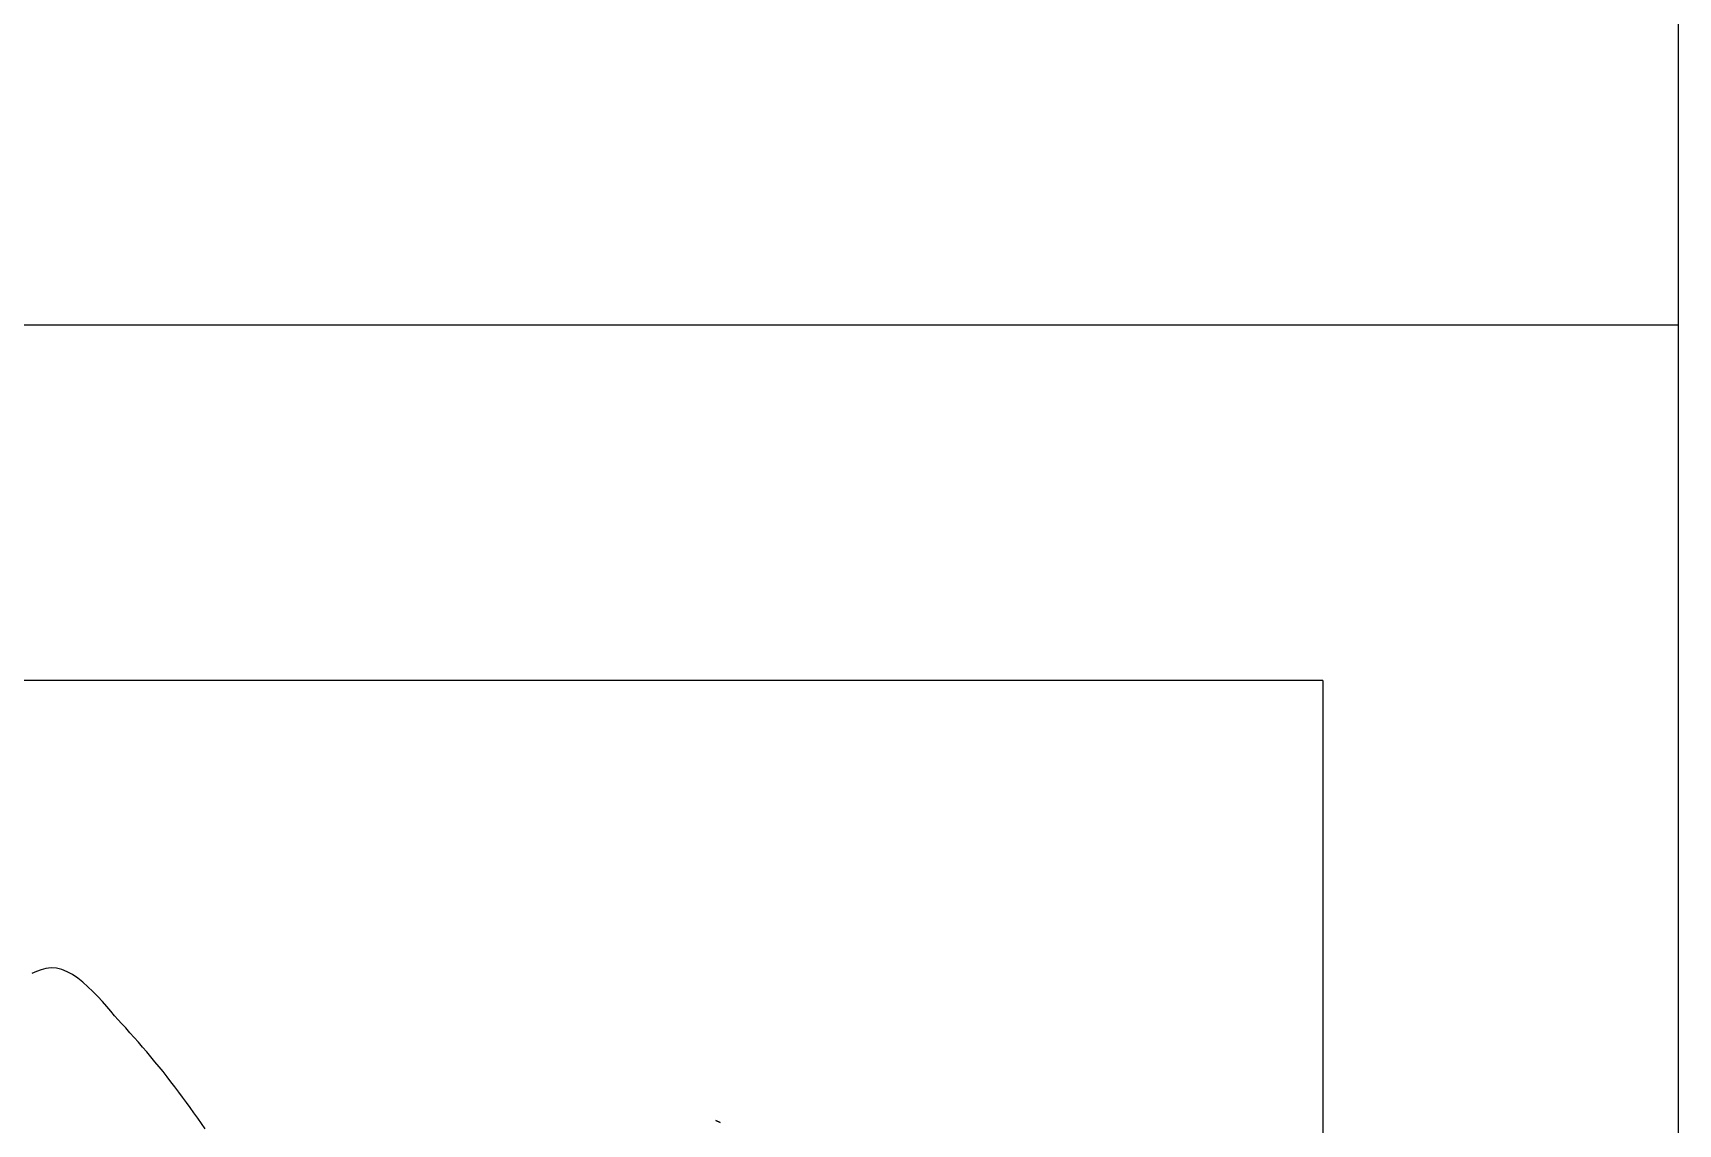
# Model space of a CAD drawing. Header units: millimetres. Extents: x 56222 to 3066687, y -650199 to -121287.
# Drawn here: x 141922.879 to 141927.51, y -185288.003 to -185284.932 of the extents above; entities that cross this region are included whole.
import ezdxf

# ---------------------------------------------------------------- set-up
doc = ezdxf.new("R2010")
doc.units = ezdxf.units.MM
doc.header["$MEASUREMENT"] = 0
doc.layers.add('$TD_AUDIT_GENERATED_(A0BDF17)', color=32, linetype='Continuous', lineweight=30)

msp = doc.modelspace()

# ---------------------------------------------------------------- linework, layer by layer
at = {"layer": '$TD_AUDIT_GENERATED_(A0BDF17)', "linetype": 'Continuous', "lineweight": 25, "ltscale": 2}
for p, q in [((141927.51, -185263.252, 0.5173), (141927.5099, -185301.8425, 0.5173)), ((141927.5099, -185285.7545, 0.5173), (141918.3259, -185285.7545, 0.5173)), ((141926.5099, -185286.7545, 0.5173), (141919.3259, -185286.7545, 0.5173)), ((141926.5099, -185286.7545, 0.5173), (141926.5099, -185293.2483, 0.5173)), ((141922.8898, -185287.5739, 0.5173), (141922.8767, -185287.5797, 0.5173)), ((141922.9029, -185287.5691, 0.5173), (141922.8898, -185287.5739, 0.5173)), ((141922.916, -185287.5653, 0.5173), (141922.9029, -185287.5691, 0.5173)), ((141922.9307, -185287.5633, 0.5173), (141922.916, -185287.5653, 0.5173)), ((141922.9456, -185287.5643, 0.5173), (141922.9307, -185287.5633, 0.5173)), ((141922.9606, -185287.5681, 0.5173), (141922.9456, -185287.5643, 0.5173)), ((141922.9757, -185287.5743, 0.5173), (141922.9606, -185287.5681, 0.5173)), ((141922.9907, -185287.5826, 0.5173), (141922.9757, -185287.5743, 0.5173)), ((141923.0055, -185287.5927, 0.5173), (141922.9907, -185287.5826, 0.5173)), ((141923.0201, -185287.6042, 0.5173), (141923.0055, -185287.5927, 0.5173)), ((141923.0344, -185287.6169, 0.5173), (141923.0201, -185287.6042, 0.5173)), ((141923.0484, -185287.6303, 0.5173), (141923.0344, -185287.6169, 0.5173)), ((141923.0618, -185287.6442, 0.5173), (141923.0484, -185287.6303, 0.5173)), ((141923.0748, -185287.6583, 0.5173), (141923.0618, -185287.6442, 0.5173)), ((141923.0871, -185287.6722, 0.5173), (141923.0748, -185287.6583, 0.5173)), ((141923.0987, -185287.6856, 0.5173), (141923.0871, -185287.6722, 0.5173)), ((141923.1095, -185287.6982, 0.5173), (141923.0987, -185287.6856, 0.5173)), ((141923.1195, -185287.7097, 0.5173), (141923.1095, -185287.6982, 0.5173)), ((141923.1285, -185287.7197, 0.5173), (141923.1195, -185287.7097, 0.5173)), ((141923.1406, -185287.7328, 0.5173), (141923.1285, -185287.7197, 0.5173)), ((141923.1526, -185287.746, 0.5173), (141923.1406, -185287.7328, 0.5173)), ((141923.1646, -185287.7594, 0.5173), (141923.1526, -185287.746, 0.5173)), ((141923.1764, -185287.7728, 0.5173), (141923.1646, -185287.7594, 0.5173)), ((141923.1882, -185287.7864, 0.5173), (141923.1764, -185287.7728, 0.5173)), ((141923.1998, -185287.8, 0.5173), (141923.1882, -185287.7864, 0.5173)), ((141923.2114, -185287.8138, 0.5173), (141923.1998, -185287.8, 0.5173)), ((141923.2229, -185287.8277, 0.5173), (141923.2114, -185287.8138, 0.5173)), ((141923.2343, -185287.8417, 0.5173), (141923.2229, -185287.8277, 0.5173)), ((141923.2456, -185287.8557, 0.5173), (141923.2343, -185287.8417, 0.5173)), ((141923.2569, -185287.8699, 0.5173), (141923.2456, -185287.8557, 0.5173)), ((141923.268, -185287.8842, 0.5173), (141923.2569, -185287.8699, 0.5173)), ((141923.279, -185287.8985, 0.5173), (141923.268, -185287.8842, 0.5173)), ((141923.29, -185287.913, 0.5173), (141923.279, -185287.8985, 0.5173)), ((141923.3008, -185287.9275, 0.5173), (141923.29, -185287.913, 0.5173)), ((141923.3116, -185287.9421, 0.5173), (141923.3008, -185287.9275, 0.5173)), ((141923.3222, -185287.9568, 0.5173), (141923.3116, -185287.9421, 0.5173)), ((141923.3328, -185287.9716, 0.5173), (141923.3222, -185287.9568, 0.5173)), ((141923.3433, -185287.9865, 0.5173), (141923.3328, -185287.9716, 0.5173)), ((141923.3536, -185288.0014, 0.5173), (141923.3433, -185287.9865, 0.5173)), ((141923.3639, -185288.0164, 0.5173), (141923.3536, -185288.0014, 0.5173)), ((141924.8014, -185287.9933, 0.5173), (141924.8133, -185287.9992, 0.5173)), ((141924.8133, -185287.9992, 0.5173), (141924.8014, -185287.9933, 0.5173))]:
    msp.add_line(p, q, dxfattribs=at)

doc.saveas('drawing.dxf')
